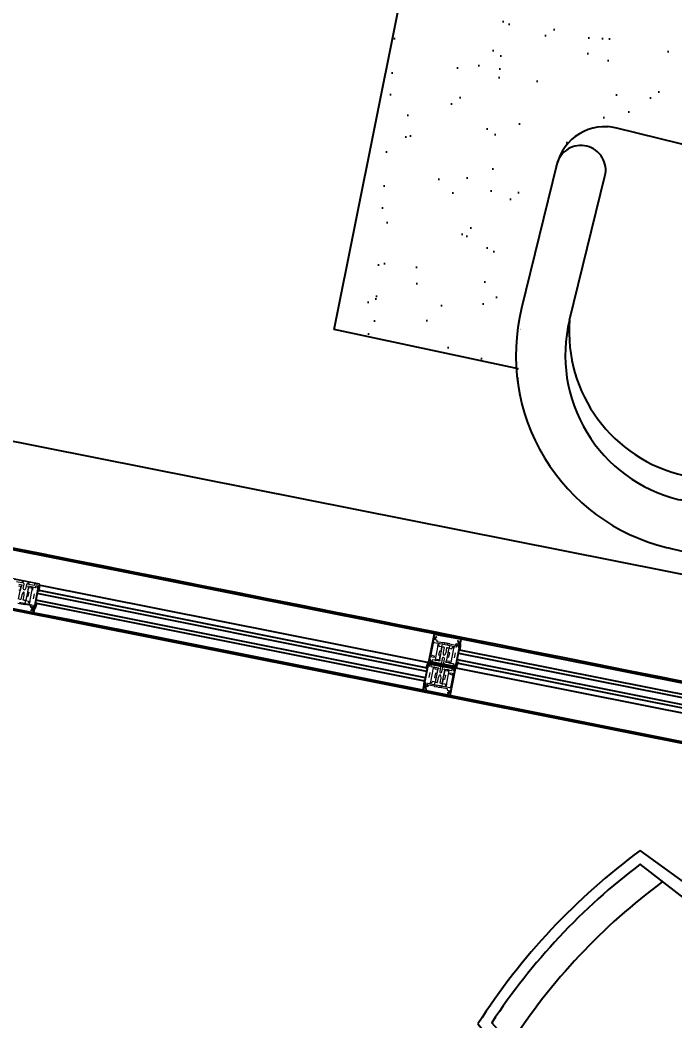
# Model space of a CAD drawing. Extents: x -678889171 to 586587, y -792238163 to 335485.
# Drawn here: x 58093 to 59287, y 22340 to 24166 of the extents above; entities that cross this region are included whole.
import ezdxf
from ezdxf.xclip import XClip

# ---------------------------------------------------------------- set-up
doc = ezdxf.new("R2010")
doc.units = 0
doc.header["$MEASUREMENT"] = 0
doc.header["$XCLIPFRAME"] = 2
doc.set_wipeout_variables(frame=1)
doc.layers.get('0').update_dxf_attribs({"color": 8})
for name, color, linetype in [('9TH-FURN$0$A-SITE-PATT', 252, 'Continuous'), ('XR-A-9TH-FLOOR$0$A-SITE-PATT', 252, 'Continuous'), ('XR-A-TYP 00(OUTER)$0$A-GLAZ', 252, 'Continuous'), ('XR-A-TYP 00(OUTER)$0$A-SITE-PATT', 252, 'Continuous'), ('XR-A-TYP-4TH TO 10TH (OUTER)$0$A-DIM-IN', 252, 'Continuous'), ('XR-A-TYP.furn$0$A-SITE-PATT', 252, 'Continuous'), ('XR-A-TYP.furn$0$XR-A-TYP-2-3-5-6-7-9$0$I-CLNG', 252, 'Continuous'), ('XR-A-TYP.furn$0$XR-A-TYP-2-3-5-6-7-9$0$I-FURN', 252, 'Continuous'), ('XR-A-TYP.furn$0$XR-A-TYP-2-3-5-6-7-9$0$I-FURN-CHAR', 252, 'Continuous'), ('XR-A-TYP.furn$0$XR-A-TYP-2-3-5-6-7-9$0$I-FURN-FLOR', 252, 'Continuous'), ('XR-A-TYP.furn$0$XR-A-TYP-2-3-5-6-7-9$0$I-FURN-PATT', 252, 'Continuous'), ('XR-A-TYP.furn$0$XR-A-TYP-2-3-5-6-7-9$0$I-WIPEOUT', 252, 'Continuous')]:
    doc.layers.add(name, color=color, linetype=linetype)
doc.layers.add('XR-A-TYP 00(OUTER)$0$Main entrance$0$A-ELEV-GLAZ', color=252, linetype='Continuous', lineweight=20)

# ---------------------------------------------------------------- blocks, each defined once
blk = doc.blocks.new('XR-A-TYP 00(OUTER)$0$conc w')
at = {"layer": 'XR-A-TYP 00(OUTER)$0$Main entrance$0$A-ELEV-GLAZ'}
for p, q in [((83819.6, 6992.5), (83819.6, 6983.1)), ((83869.6, 6992.5), (83819.6, 6992.5)), ((83819.6, 6992.5), (83819.6, 6983.1)), ((83819.6, 6981), (83819.6, 6977)), ((83819.6, 6981), (83819.6, 6950.2)), ((83821.1, 6981.6), (83820.2, 6981.6)), ((83821.1, 6981.6), (83820.2, 6981.6)), ((83820.7, 6983.5), (83820.7, 6991.2)), ((83820.7, 6991.2), (83868.5, 6991.2)), ((83821.3, 6983.5), (83820.7, 6983.5)), ((83820.9, 6981.8), (83821.3, 6981.8)), ((83823.6, 6987.5), (83821.4, 6983.7)), ((83823, 6976.6), (83839.8, 6976.6)), ((83823.8, 6984.5), (83825.1, 6986.7)), ((83823.8, 6981.6), (83823.8, 6984.5)), ((83826.2, 6981.6), (83823.8, 6981.6)), ((83827.5, 6978.7), (83827.5, 6980.3)), ((83837.7, 6978.7), (83827.5, 6978.7)), ((83829.7, 6976.6), (83829.7, 6971.3)), ((83838.2, 6979.3), (83837.7, 6978.7)), ((83838, 6971.3), (83838, 6976.6)), ((83839.3, 6976.6), (83838, 6976.6)), ((83844.3, 6979.3), (83838.2, 6979.3)), ((83839.8, 6976.6), (83840.2, 6976.3)), ((83840.2, 6976.3), (83840.5, 6976.6)), ((83840.5, 6976.6), (83848.7, 6976.6)), ((83841.8, 6976.6), (83841.8, 6979.3)), ((83844.6, 6978.9), (83844.3, 6979.3)), ((83844.9, 6979.3), (83844.6, 6978.9)), ((83850.9, 6979.3), (83844.9, 6979.3)), ((83847.4, 6976.6), (83847.4, 6979.3)), ((83848.7, 6976.6), (83849, 6976.3)), ((83849, 6976.3), (83849.4, 6976.6)), ((83849.4, 6976.6), (83864.1, 6976.6)), ((83851.2, 6976.6), (83849.9, 6976.6)), ((83851.5, 6978.7), (83850.9, 6979.3)), ((83851.2, 6976.6), (83851.2, 6971.3)), ((83861.7, 6978.7), (83851.5, 6978.7)), ((83859.4, 6976.6), (83859.4, 6971.3)), ((83861.7, 6980.3), (83861.7, 6978.7)), ((83865.4, 6981.6), (83863, 6981.6)), ((83863.8, 6978.5), (83863.8, 6978.7)), ((83864.1, 6986.7), (83865.4, 6984.5)), ((83864.9, 6979.8), (83866.7, 6979.8)), ((83865.4, 6984.5), (83865.4, 6981.6)), ((83867.8, 6983.7), (83865.5, 6987.5)), ((83867.4, 6976.6), (83869.2, 6976.6)), ((83867.8, 6978.7), (83867.8, 6978.5)), ((83868.5, 6983.5), (83867.9, 6983.5)), ((83867.9, 6981.8), (83868.3, 6981.8)), ((83869, 6981.6), (83868.1, 6981.6)), ((83868.5, 6991.2), (83868.5, 6983.5)), ((83869.6, 6983.1), (83869.6, 6992.5)), ((83869.6, 6977), (83869.6, 6981)), ((83872.5, 6971.3), (83870.9, 6982.7)), ((83821.7, 6953.5), (83821.7, 6975.3)), ((83830.2, 6972.6), (83830.2, 6946.2)), ((83832.8, 6971.3), (83832.8, 6972.6)), ((83838, 6971.3), (83832.8, 6971.3)), ((83835.3, 6955.4), (83835.3, 6963.4)), ((83835.3, 6963.4), (83838, 6963.4)), ((83838.8, 6971.3), (83838, 6971.3)), ((83838, 6971.3), (83838, 6946.7)), ((83839.3, 6971.3), (83838, 6971.3)), ((83838, 6963.4), (83838, 6971.3)), ((83839.1, 6971.6), (83838.8, 6971.3)), ((83839.5, 6971.3), (83839.1, 6971.6)), ((83841, 6971.3), (83839.5, 6971.3)), ((83841.3, 6971.6), (83841, 6971.3)), ((83841.6, 6971.3), (83841.3, 6971.6)), ((83842.5, 6971.3), (83841.6, 6971.3)), ((83842.5, 6962.2), (83842.5, 6971.3)), ((83843.7, 6957.6), (83842.5, 6962.2)), ((83846.7, 6962.2), (83845.5, 6957.6)), ((83847.6, 6971.3), (83846.7, 6971.3)), ((83846.7, 6971.3), (83846.7, 6962.2)), ((83847.9, 6971.6), (83847.6, 6971.3)), ((83848.2, 6971.3), (83847.9, 6971.6)), ((83849.7, 6971.3), (83848.2, 6971.3)), ((83850.1, 6971.6), (83849.7, 6971.3)), ((83851.2, 6971.3), (83849.9, 6971.3)), ((83850.4, 6971.3), (83850.1, 6971.6)), ((83851.2, 6971.3), (83850.4, 6971.3)), ((83851.2, 6971.3), (83856.4, 6971.3)), ((83851.2, 6963.4), (83851.2, 6971.3)), ((83851.2, 6946.7), (83851.2, 6971.3)), ((83853.9, 6963.4), (83851.2, 6963.4)), ((83853.9, 6955.4), (83853.9, 6963.4)), ((83856.4, 6971.3), (83856.4, 6972.6)), ((83859, 6972.6), (83859, 6946.2)), ((83864.1, 6956.2), (83864.1, 6965.3)), ((83819.6, 6950.2), (83827.4, 6950.2)), ((83819.6, 6944.4), (83819.6, 6936.2, 0)), ((83819.6, 6944.4), (83819.6, 6936.4)), ((83821.8, 6944.9), (83820, 6944.9)), ((83821.4, 6942.7), (83821.4, 6943)), ((83824.3, 6941.7), (83822.5, 6941.7)), ((83827.4, 6952.3), (83823, 6952.3)), ((83832.5, 6944.9), (83825.1, 6944.9)), ((83825.4, 6943), (83825.4, 6942.7)), ((83828.1, 6950.8), (83828.1, 6951.6)), ((83838, 6941.2), (83828.2, 6941.2)), ((83828.2, 6941.2), (83828.2, 6938.8)), ((83832.8, 6944.5), (83832.5, 6944.9)), ((83832.8, 6947.5), (83838, 6947.5)), ((83832.8, 6946.2), (83832.8, 6947.5)), ((83833.1, 6944.9), (83832.8, 6944.5)), ((83839, 6944.9), (83833.1, 6944.9)), ((83838, 6955.4), (83835.3, 6955.4)), ((83838, 6947.5), (83838, 6955.4)), ((83838, 6938.8), (83838, 6941.2)), ((83838.2, 6946.5), (83839, 6946.5)), ((83839.2, 6946.3), (83839.2, 6945.1)), ((83841.2, 6941.2), (83840.5, 6941.2)), ((83840.5, 6941.2), (83840.5, 6938.8)), ((83842.5, 6950.6), (83842.5, 6942.5)), ((83846.7, 6942.5), (83846.7, 6950.6)), ((83848.7, 6941.2), (83848, 6941.2)), ((83848.7, 6938.8), (83848.7, 6941.2)), ((83850, 6945.1), (83850, 6946.3)), ((83850.2, 6946.5), (83851, 6946.5)), ((83856.1, 6944.9), (83850.2, 6944.9)), ((83851.2, 6955.4), (83853.9, 6955.4)), ((83851.2, 6947.5), (83851.2, 6955.4)), ((83856.4, 6947.5), (83851.2, 6947.5)), ((83861, 6941.2), (83851.2, 6941.2)), ((83851.2, 6941.2), (83851.2, 6938.8)), ((83856.4, 6944.5), (83856.1, 6944.9)), ((83856.4, 6946.2), (83856.4, 6947.5)), ((83856.7, 6944.9), (83856.4, 6944.5)), ((83864.1, 6944.9), (83856.7, 6944.9)), ((83859.4, 6944.9), (83859.4, 6950.2)), ((83861, 6938.8), (83861, 6941.2)), ((83863.8, 6942.7), (83863.8, 6943)), ((83866.7, 6941.7), (83864.9, 6941.7)), ((83869.2, 6944.9), (83867.4, 6944.9)), ((83867.8, 6943), (83867.8, 6942.7)), ((83869.6, 6936.2, 0), (83869.6, 6944.4)), ((83872.5, 6950.2), (83870.9, 6938.7)), ((83819.6, 6936.2), (83869.6, 6936.2)), ((83822.9, 6938), (83822.9, 6937.5, 0)), ((83866.3, 6937.5), (83822.9, 6937.5)), ((83827.7, 6938.4), (83823.3, 6938.4)), ((83840.1, 6938.4), (83838.4, 6938.4)), ((83850.8, 6938.4), (83849.1, 6938.4)), ((83865.9, 6938.4), (83861.4, 6938.4)), ((83866.3, 6937.5, 0), (83866.3, 6938))]:
    blk.add_line(p, q, dxfattribs=at)
for centre, radius, start, end in [((83820.9, 6983.1), 1.27, 180, 270), ((83820.2, 6981), 0.635, 90, 180), ((83820.2, 6981), 0.635, 90, 180), ((83821.1, 6982.7), 1.06, 270, 71.3371), ((83821.3, 6982.7), 0.847, 270, 90), ((83823, 6975.3), 1.27, 90, 180), ((83824.4, 6987.1), 0.847, 330, 150), ((83826.2, 6980.3), 1.27, 360, 90), ((83863, 6980.3), 1.27, 90, 180), ((83864.9, 6978.7), 1.06, 90, 180), ((83865.7, 6978.5), 1.91, 180, 225.1897), ((83864.8, 6987.1), 0.847, 30, 210), ((83864.1, 6976.9), 0.318, 270, 45.1897), ((83866.7, 6978.7), 1.06, 360, 90), ((83868.1, 6982.7), 1.06, 108.6629, 270), ((83867.9, 6982.7), 0.847, 90, 270), ((83867.4, 6976.9), 0.318, 134.8103, 270), ((83865.9, 6978.5), 1.91, 314.8103, 360), ((83868.3, 6983.1), 1.27, 270, 360), ((83869, 6981), 0.635, 360, 90), ((83869.2, 6977), 0.423, 270, 0), ((83831.5, 6972.6), 1.32, 360, 180), ((83844.6, 6957.8), 0.911, 195, 345), ((83857.7, 6972.6), 1.32, 360, 180), ((83820, 6944.4), 0.423, 90, 180), ((83823.3, 6943), 1.91, 134.8103, 180), ((83822.5, 6942.7), 1.06, 180, 270), ((83823, 6953.5), 1.27, 180, 270), ((83821.8, 6944.5), 0.318, 314.8103, 90), ((83824.3, 6942.7), 1.06, 270, 360), ((83825.1, 6944.5), 0.318, 90, 225.1897), ((83823.5, 6943), 1.91, 360, 45.1897), ((83827.4, 6951.6), 0.635, 360, 90), ((83827.4, 6950.8), 0.635, 270, 360), ((83831.5, 6946.2), 1.32, 180, 360), ((83838.2, 6946.7), 0.212, 180, 270), ((83839, 6946.3), 0.212, 360, 90), ((83839, 6945.1), 0.212, 270, 360), ((83841.2, 6942.5), 1.27, 270, 360), ((83844.6, 6950.6), 2.12, 360, 180), ((83848, 6942.5), 1.27, 180, 270), ((83850.2, 6946.3), 0.212, 90, 180), ((83850.2, 6945.1), 0.212, 180, 270), ((83851, 6946.7), 0.212, 270, 360), ((83857.7, 6946.2), 1.32, 180, 360), ((83865.7, 6943), 1.91, 134.8103, 180), ((83864.9, 6942.7), 1.06, 180, 270), ((83864.1, 6944.5), 0.318, 314.8103, 90), ((83866.7, 6942.7), 1.06, 270, 360), ((83867.4, 6944.5), 0.318, 90, 225.1897), ((83865.9, 6943), 1.91, 360, 45.1897), ((83869.2, 6944.4), 0.423, 360, 90), ((83823.3, 6938), 0.423, 90, 180), ((83827.7, 6938.8), 0.423, 270, 360), ((83838.4, 6938.8), 0.423, 180, 270), ((83840.1, 6938.8), 0.423, 270, 360), ((83849.1, 6938.8), 0.423, 180, 270), ((83850.8, 6938.8), 0.423, 270, 0), ((83861.4, 6938.8), 0.423, 180, 270), ((83865.9, 6938), 0.423, 0, 90)]:
    blk.add_arc(centre, radius, start, end, dxfattribs=at)
blk = doc.blocks.new('XR-A-TYP 00(OUTER)$0$2nd floor towers$0$xref units$0$Sl-Dr-1500')
at = {"layer": 'XR-A-TYP 00(OUTER)$0$A-GLAZ'}
for p, q in [((525, 7.9, 0), (2125, 7.9, 0)), ((525, 7.9, 0), (2125, 7.9, 0)), ((1300, 8.1, 0), (1300, -99.9, 0)), ((1350, 8.1, 0), (1350, -99.9, 0)), ((1350, -11.9, 0), (2072.5, -12.2, 0)), ((1350, -17.9, 0), (2075, -18.2, 0)), ((1350, -29.9, 0), (2075, -30.2, 0)), ((1350, -35.9, 0), (2072.2, -36.2, 0)), ((525, -46.1, 0), (2075, -46.1, 0)), ((1300, -61.9, 0), (564.8, -62.1, 0)), ((1300, -55.9, 0), (578.1, -56.1, 0)), ((1300, -73.9, 0), (564.7, -74.1, 0)), ((1300, -79.9, 0), (577.9, -80.1, 0)), ((475, -100.1, 0), (2175, -100.1, 0))]:
    blk.add_line(p, q, dxfattribs=at)
at = {"layer": 'XR-A-TYP 00(OUTER)$0$A-GLAZ', "extrusion": (-1.43382e-08, 7.6538e-09, 1)}
blk.add_line((2074.1, 7.9, 0), (2074.6, -46.1, 0), dxfattribs=at)
at = {"layer": 'XR-A-TYP 00(OUTER)$0$Main entrance$0$A-ELEV-GLAZ', "extrusion": (-1.43382e-08, 7.6538e-09, 1)}
for p, q in [((2074.5, -1.9, 0), (2074.5, 7.5, 0)), ((2074.5, 7.5, 0), (2124.5, 7.5, 0)), ((2075.5, 6.2, 0), (2075.5, -1.5, 0)), ((2123.4, 6.2, 0), (2075.5, 6.2, 0)), ((2076.3, -1.4, 0), (2078.5, 2.5, 0)), ((2080, 1.7, 0), (2078.7, -0.6, 0)), ((2071.6, -13.7, 0), (2073.2, -2.3, 0)), ((2074.5, -8, 0), (2074.5, -4.1, 0)), ((2076.6, -8.4, 0), (2074.9, -8.4, 0)), ((2075.1, -3.4, 0), (2076, -3.4, 0)), ((2075.5, -1.5, 0), (2076.2, -1.5, 0)), ((2076.2, -3.2, 0), (2075.7, -3.2, 0)), ((2076.3, -6.3, 0), (2076.3, -6.5, 0)), ((2079.2, -5.2, 0), (2077.3, -5.2, 0)), ((2078.7, -0.6, 0), (2078.7, -3.4, 0)), ((2078.7, -3.4, 0), (2081.1, -3.4, 0)), ((2094.7, -8.4, 0), (2079.9, -8.4, 0)), ((2080.3, -6.5, 0), (2080.3, -6.3, 0)), ((2082.4, -4.7, 0), (2082.4, -6.3, 0)), ((2082.4, -6.3, 0), (2092.6, -6.3, 0)), ((2084.6, -8.4, 0), (2084.6, -13.7, 0)), ((2085.1, -12.4, 0), (2085.1, -38.8, 0)), ((2087.7, -13.7, 0), (2087.7, -12.4, 0)), ((2092.8, -13.7, 0), (2087.7, -13.7, 0)), ((2092.6, -6.3, 0), (2093.1, -5.8, 0)), ((2092.8, -8.4, 0), (2092.8, -13.7, 0)), ((2092.8, -8.4, 0), (2094.2, -8.4, 0)), ((2092.8, -13.7, 0), (2094.2, -13.7, 0)), ((2092.8, -21.6, 0), (2092.8, -13.7, 0)), ((2092.8, -38.3, 0), (2092.8, -13.7, 0)), ((2092.8, -13.7, 0), (2093.7, -13.7, 0)), ((2093.1, -5.8, 0), (2099.2, -5.8, 0)), ((2093.7, -13.7, 0), (2094, -13.4, 0)), ((2094, -13.4, 0), (2094.3, -13.7, 0)), ((2094.3, -13.7, 0), (2095.9, -13.7, 0)), ((2095, -8.7, 0), (2094.7, -8.4, 0)), ((2095.3, -8.4, 0), (2095, -8.7, 0)), ((2103.6, -8.4, 0), (2095.3, -8.4, 0)), ((2095.9, -13.7, 0), (2096.2, -13.4, 0)), ((2096.2, -13.4, 0), (2096.5, -13.7, 0)), ((2096.5, -13.7, 0), (2097.4, -13.7, 0)), ((2096.7, -8.4, 0), (2096.7, -5.8, 0)), ((2097.4, -13.7, 0), (2097.4, -22.8, 0)), ((2099.2, -5.8, 0), (2099.5, -6.1, 0)), ((2099.5, -6.1, 0), (2099.8, -5.8, 0)), ((2099.8, -5.8, 0), (2105.8, -5.8, 0)), ((2101.6, -22.8, 0), (2101.6, -13.7, 0)), ((2101.6, -13.7, 0), (2102.4, -13.7, 0)), ((2102.3, -8.4, 0), (2102.3, -5.8, 0)), ((2102.4, -13.7, 0), (2102.8, -13.4, 0)), ((2102.8, -13.4, 0), (2103.1, -13.7, 0)), ((2103.1, -13.7, 0), (2104.6, -13.7, 0)), ((2106.1, -13.7, 0), (2106.1, -38.3, 0)), ((2071.6, -34.9, 0), (2073.2, -46.3, 0)), ((2079.9, -28.9, 0), (2079.9, -19.7, 0)), ((2084.6, -40.2, 0), (2084.6, -34.9, 0)), ((2090.2, -29.6, 0), (2090.2, -21.6, 0)), ((2090.2, -21.6, 0), (2092.8, -21.6, 0)), ((2092.8, -29.6, 0), (2090.2, -29.6, 0)), ((2092.8, -37.5, 0), (2092.8, -29.6, 0)), ((2097.4, -22.8, 0), (2098.6, -27.4, 0)), ((2097.4, -42.5, 0), (2097.4, -34.5, 0)), ((2100.3, -27.4, 0), (2101.6, -22.8, 0)), ((2101.6, -34.5, 0), (2101.6, -42.5, 0)), ((2106.1, -29.6, 0), (2108.7, -29.6, 0)), ((2106.1, -37.5, 0), (2106.1, -29.6, 0)), ((2074.5, -48.8, 0), (2074.5, -40.6, 0)), ((2124.5, -48.8, 0), (2074.5, -48.8, 0)), ((2074.9, -40.2, 0), (2076.6, -40.2, 0)), ((2076.3, -42.1, 0), (2076.3, -42.3, 0)), ((2077.3, -43.3, 0), (2079.2, -43.3, 0)), ((2077.8, -47.5, 0), (2077.8, -47.1, 0)), ((2077.8, -47.5, 0), (2121.2, -47.5, 0)), ((2078.2, -46.6, 0), (2082.6, -46.6, 0)), ((2079.9, -40.2, 0), (2087.4, -40.2, 0)), ((2080.3, -42.3, 0), (2080.3, -42.1, 0)), ((2083, -46.2, 0), (2083, -43.8, 0)), ((2083, -43.8, 0), (2092.8, -43.8, 0)), ((2087.4, -40.2, 0), (2087.7, -40.5, 0)), ((2087.7, -37.5, 0), (2092.8, -37.5, 0)), ((2087.7, -38.8, 0), (2087.7, -37.5, 0)), ((2087.7, -40.5, 0), (2088, -40.2, 0)), ((2088, -40.2, 0), (2093.9, -40.2, 0)), ((2092.8, -43.8, 0), (2092.8, -46.2, 0)), ((2093.9, -38.6, 0), (2093.1, -38.6, 0)), ((2093.3, -46.6, 0), (2095, -46.6, 0)), ((2094.1, -40, 0), (2094.1, -38.8, 0)), ((2095.4, -46.2, 0), (2095.4, -43.8, 0)), ((2095.4, -43.8, 0), (2096.1, -43.8, 0)), ((2102.9, -43.8, 0), (2103.6, -43.8, 0)), ((2103.6, -43.8, 0), (2103.6, -46.2, 0)), ((2104, -46.6, 0), (2105.7, -46.6, 0)), ((2104.8, -38.8, 0), (2104.8, -40, 0)), ((2105.9, -38.6, 0), (2105, -38.6, 0)), ((2105, -40.2, 0), (2110.9, -40.2, 0)), ((2111.2, -37.5, 0), (2106.1, -37.5, 0)), ((2106.1, -46.2, 0), (2106.1, -43.8, 0)), ((2106.1, -43.8, 0), (2115.9, -43.8, 0))]:
    blk.add_line(p, q, dxfattribs=at)
for centre, radius, start, end in [((2079.3, 2.1, 0), 0.847, 329.9946, 149.9946), ((2075.7, -1.9, 0), 1.27, 179.9946, 269.9946), ((2075.1, -4.1, 0), 0.635, 89.9946, 179.9946), ((2074.9, -8, 0), 0.423, 179.9946, 269.9946), ((2076, -2.4, 0), 1.06, 269.9946, 71.3317), ((2076.2, -2.4, 0), 0.847, 269.9946, 89.9946), ((2077.3, -6.3, 0), 1.06, 89.9946, 179.9946), ((2078.2, -6.5, 0), 1.91, 179.9946, 225.1843), ((2076.6, -8.1, 0), 0.318, 269.9946, 45.1843), ((2079.2, -6.3, 0), 1.06, 359.9946, 89.9946), ((2079.9, -8.1, 0), 0.318, 134.8049, 269.9946), ((2078.4, -6.5, 0), 1.91, 314.8049, 359.9946), ((2081.1, -4.7, 0), 1.27, 359.9946, 89.9946), ((2086.4, -12.4, 0), 1.32, 359.9946, 179.9946), ((2099.5, -34.5, 0), 2.12, 359.9946, 179.9946), ((2099.5, -27.2, 0), 0.911, 194.9946, 344.9946), ((2074.9, -40.6, 0), 0.423, 89.9946, 179.9946), ((2078.2, -42.1, 0), 1.91, 134.8049, 179.9946), ((2077.3, -42.3, 0), 1.06, 179.9946, 269.9946), ((2076.6, -40.5, 0), 0.318, 314.8049, 89.9946), ((2078.2, -47.1, 0), 0.423, 89.9946, 179.9946), ((2079.2, -42.3, 0), 1.06, 269.9946, 359.9946), ((2079.9, -40.5, 0), 0.318, 89.9946, 225.1843), ((2078.4, -42.1, 0), 1.91, 359.9946, 45.1843), ((2082.6, -46.2, 0), 0.423, 269.9946, 359.9946), ((2086.4, -38.8, 0), 1.32, 179.9946, 359.9946), ((2093.1, -38.3, 0), 0.212, 179.9946, 269.9946), ((2093.3, -46.2, 0), 0.423, 179.9946, 269.9946), ((2093.9, -38.8, 0), 0.212, 359.9946, 89.9946), ((2093.9, -40, 0), 0.212, 269.9946, 359.9946), ((2095, -46.2, 0), 0.423, 269.9946, 359.9946), ((2096.1, -42.5, 0), 1.27, 269.9946, 359.9946), ((2102.9, -42.5, 0), 1.27, 179.9946, 269.9946), ((2104, -46.2, 0), 0.423, 179.9946, 269.9946), ((2105, -38.8, 0), 0.212, 89.9946, 179.9946), ((2105, -40, 0), 0.212, 179.9946, 269.9946), ((2105.7, -46.2, 0), 0.423, 269.9946, 359.9946), ((2105.9, -38.3, 0), 0.212, 269.9946, 359.9946)]:
    blk.add_arc(centre, radius, start, end, dxfattribs=at)
at = {"layer": 'XR-A-TYP 00(OUTER)$0$A-SITE-PATT'}
for p, rotation in [((-82453.5, -7741.5, 0), 0.5169917593378173), ((85103.5, 7648.4, 0), 180.516990881463)]:
    blk.add_blockref('XR-A-TYP 00(OUTER)$0$conc w', p, dxfattribs=dict(at, rotation=rotation))
blk = doc.blocks.new('XR-A-TYP 00(OUTER)')
at = {"layer": 'XR-A-TYP 00(OUTER)$0$A-GLAZ'}
for centre, radius, start, end in [((-52725.4, -564106.6), 584925.3, 78.5338325, 78.9148392), ((-52633.9, -563655.2), 584356.6, 78.5338306, 78.9046339)]:
    blk.add_arc(centre, radius, start, end, dxfattribs=at)
at = {"layer": 'XR-A-TYP 00(OUTER)$0$A-GLAZ', "zscale": -1, "rotation": 168.7295369516562}
blk.add_blockref('XR-A-TYP 00(OUTER)$0$2nd floor towers$0$xref units$0$Sl-Dr-1500', (62953.1, 9162.5, 0), dxfattribs=at)
blk = doc.blocks.new('XR-A-TYP-4TH TO 10TH (OUTER)')
at = {"layer": 'XR-A-TYP-4TH TO 10TH (OUTER)$0$A-DIM-IN'}
ref = blk.add_blockref('XR-A-TYP 00(OUTER)', (0, 0), dxfattribs=at)
XClip(ref).set_block_clipping_path([(19908.0302680896, -24395.0039034439), (141486.3941120692, 77630.6383366612)])
blk = doc.blocks.new('XR-A-TYP.furn$0$XR-A-TYP-2-3-5-6-7-9$0$ch14')
for p, q in [((-216.5, 568.7), (-273.5, 99.7)), ((275.5, 99.7), (216.5, 568.7)), ((-273.5, 99.7), (-240.6, 99.7)), ((-240.6, 99.7), (-250, 0)), ((250, 0), (240.6, 99.7)), ((240.6, 99.7), (275.5, 99.7)), ((-250, 0), (250, 0))]:
    blk.add_line(p, q)
blk.add_lwpolyline([(240.6, 99.7), (198, 551.6, 0.085131), (-198, 551.6), (-240.6, 99.7)], format="xyb")
for radius, start, end in [(1191.6, 79.5305, 100.4695), (1121.6, 79.5773, 100.4227)]:
    blk.add_arc((0, -603.1), radius, start, end)
blk = doc.blocks.new('XR-A-TYP.furn$0$XR-A-TYP-2-3-5-6-7-9$0$A$C00AC6B19')
blk.add_wipeout([(30.03, 172.4), (64.59, 162.21), (64.59, 162.21), (91.39, 149.24), (91.39, 149.24), (123.02, 124.46), (141.24, 103.33), (158.24, 74.74), (166.52, 53.82), (174.23, 16.37), (174.66, -10.94), (171.17, -36.42), (166.32, -54.43), (160.69, -69.3), (152.85, -85.21), (152.85, -85.21), (139.26, -105.98), (116.06, -130.98), (98.74, -144.49), (64.05, -162.86), (38.6, -170.69), (22.52, -173.55), (-3.72, -174.96), (-21.24, -173.71), (-36.42, -171.17), (-67.55, -161.44), (-94.09, -147.55), (-119.91, -127.46), (-141.36, -103.17), (-157.24, -76.82), (-168.19, -48.34), (-173.63, -21.85), (-174.64, 11.22), (-174.64, 11.22), (-167.09, 52.03), (-156.2, 78.9), (-142.67, 101.34), (-117.04, 130.1), (-98.66, 144.54), (-73.61, 158.76), (-45.84, 168.89), (-1.76, 174.99), (36.42, 171.17)]).dxf.layer = 'XR-A-TYP.furn$0$XR-A-TYP-2-3-5-6-7-9$0$I-WIPEOUT'
blk.add_circle((0, 0), 175)
blk = doc.blocks.new('XR-A-TYP.furn$0$XR-A-TYP-2-3-5-6-7-9$0$XREF_1BR$0$armm19')
blk.add_wipeout([(-365.2, 360.7), (-365.2, 90.2), (-356.2, 51), (-337.8, 25.4), (-306.6, 5.7), (-275, 0), (275, 0), (313.3, 8.5), (338.8, 26.4), (361.4, 64.3), (365.2, 90.2), (364.7, 378.1), (372.5, 406.2), (357.9, 432.9), (327.5, 521.1), (259.5, 615.7), (155.2, 688.3), (4.5, 721.3), (-117.1, 703.3), (-259.5, 615.7), (-338.6, 496.4)]).dxf.layer = 'XR-A-TYP.furn$0$XR-A-TYP-2-3-5-6-7-9$0$I-WIPEOUT'
for points in [[(0, 0), (-275, 0, -0.414214), (-365.2, 90.2), (-365.2, 360.7, -0.414214), (-4.5, 721.3), (0, 721.3), (4.5, 721.3, -0.414214), (365.2, 360.7), (365.2, 90.2, -0.414214), (275, 0), (0, 0)], [(-275, 360.7, -0.414214), (-4.5, 631.1), (0, 631.1)], [(138.8, 595.5, 0.130591), (4.5, 631.1), (0, 631.1)], [(-275, 360.7, -0.372719), (-4.5, 586.1), (0, 586.1)], [(81.4, 576.4, 0.072384), (4.5, 586.1), (0, 586.1)], [(259, 489.8, 0.306663), (124.5, 597.3, 0.30633), (36.7, 499.1, -0.872847)], [(372.5, 406.2, 0.14773), (240.8, 483.6, 0.213343), (124.5, 597.3, 0.178662)], [(266.1, 295.3, -0.165541), (238.2, 235.7, -0.425989), (-15, 494, -0.121523), (45.1, 529.6, 7.115464)], [(243.4, 292.5, 0.356772), (372.5, 406.2, 0.249542), (255.5, 499.8, -9.61688)], [(-275, 360.7), (-275, 90.2, -0.414214), (-320.1, 45.1), (-320.1, 45.1, -0.414214), (-365.2, 90.2)], [(275, 297.4), (275, 90.2, 0.414214), (320.1, 45.1), (320.1, 45.1, 0.414214), (365.2, 90.2)]]:
    blk.add_lwpolyline(points, format="xyb")
blk = doc.blocks.new('XR-A-TYP.furn$0$XR-A-TYP-2-3-5-6-7-9')
at = {"layer": 'XR-A-TYP.furn$0$XR-A-TYP-2-3-5-6-7-9$0$I-FURN-PATT'}
h = blk.add_hatch(dxfattribs=at)
h.set_pattern_fill('AR-SAND', color=256, scale=3, angle=81.9245)
h.set_pattern_definition([(115.9089, (55372.73, 9458.84), (-144.7942, 24.7986), [0, -115.824, 0, -129.54, 0, -123.825]), (85.9089, (55372.73, 9458.84), (-183.5656, 175.3155), [0, -62.484, 0, -104.394, 0, -40.005]), (45.9089, (55353.9, 9367.02), (47.257, 232.545), [0, -38.1, 0, -137.16, 0, -179.07]), (35.9089, (55353.9, 9367.02), (-19.4893, 237.833), [0, -19.05, 0, -89.916, 0, -102.87])])
h.paths.add_polyline_path([(61466.1, 10079.3), (62104.5, 13262.5), (64282.8, 12827.2), (63637.3, 9615.6)])
at = {"layer": 'XR-A-TYP.furn$0$XR-A-TYP-2-3-5-6-7-9$0$I-CLNG'}
blk.add_lwpolyline([(63591, 9336.3), (59891.7, 10071.6)], dxfattribs=at)
at = {"layer": 'XR-A-TYP.furn$0$XR-A-TYP-2-3-5-6-7-9$0$I-FURN-FLOR', "elevation": 0}
blk.add_lwpolyline([(61466.1, 10079.3), (62104.5, 13262.5), (64282.8, 12827.2), (63637.3, 9615.6)], close=True, dxfattribs=at)
at = {"layer": 'XR-A-TYP.furn$0$XR-A-TYP-2-3-5-6-7-9$0$I-FURN-CHAR', "rotation": 46.88743895994552}
blk.add_blockref('XR-A-TYP.furn$0$XR-A-TYP-2-3-5-6-7-9$0$ch14', (62291.3, 8582.4), dxfattribs=at)
at = {"layer": 'XR-A-TYP.furn$0$XR-A-TYP-2-3-5-6-7-9$0$I-FURN', "xscale": 2.188000428559218, "yscale": 2.188000428559218, "zscale": 2.188000428559218, "rotation": 59.76975905387317}
blk.add_blockref('XR-A-TYP.furn$0$XR-A-TYP-2-3-5-6-7-9$0$A$C00AC6B19', (62502, 8385.1), dxfattribs=at)
at = {"layer": 'XR-A-TYP.furn$0$XR-A-TYP-2-3-5-6-7-9$0$I-FURN-CHAR', "xscale": -1, "rotation": 166.1794537371025}
blk.add_blockref('XR-A-TYP.furn$0$XR-A-TYP-2-3-5-6-7-9$0$XREF_1BR$0$armm19', (62248.4, 10381.3, 0), dxfattribs=at)
blk = doc.blocks.new('XR-A-TYP.furn')
at = {"layer": 'XR-A-TYP.furn$0$A-SITE-PATT'}
blk.add_blockref('XR-A-TYP.furn$0$XR-A-TYP-2-3-5-6-7-9', (0, 0), dxfattribs=at)

msp = doc.modelspace()

# ---------------------------------------------------------------- block references
at = {"layer": 'XR-A-9TH-FLOOR$0$A-SITE-PATT'}
msp.add_blockref('XR-A-TYP-4TH TO 10TH (OUTER)', (-2800.4, 13522.1), dxfattribs=at)

# ---------------------------------------------------------------- next in the draw order: block references
at = {"layer": '9TH-FURN$0$A-SITE-PATT'}
msp.add_blockref('XR-A-TYP.furn', (-2800.4, 13522.1), dxfattribs=at)

doc.saveas('drawing.dxf')
